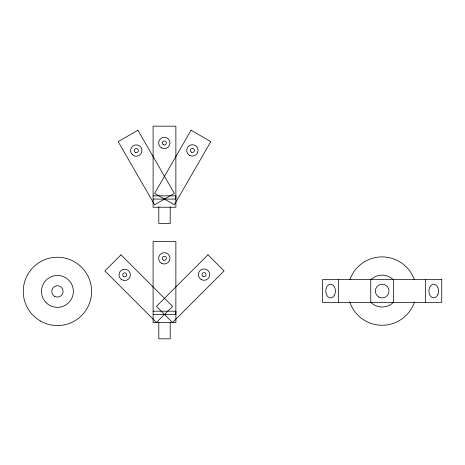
<?xml version="1.0" encoding="UTF-8"?>
<svg xmlns="http://www.w3.org/2000/svg" width="465" height="465" viewBox="0 0 465 465"><rect width="100%" height="100%" fill="white"/><g stroke="black" fill="none" stroke-linecap="round" stroke-linejoin="round"><path stroke-width="0.7" d="M153.113 195.841L175.898 195.841L175.898 207.233L153.113 207.233L153.095 126.166L175.875 126.166L175.875 199.078L153.095 199.078M153.113 311.19L175.898 311.19L175.898 322.582L153.113 322.582L153.095 241.515L175.875 241.515L175.875 314.427L153.095 314.427M425.638 279.628L425.638 302.413M393.535 279.628L393.535 302.413M370.75 279.628L370.75 302.413M338.642 279.628L338.642 302.413M170.202 206.879L170.202 223.485L158.809 223.485L158.809 206.879M170.202 322.228L170.202 338.834L158.809 338.834L158.809 322.228M393.396 302.343A15.95 15.95 0 0 1 370.843 302.343M370.843 279.785A15.95 15.95 0 0 1 393.396 279.785M414.542 301.878A34.178 34.178 0 0 1 349.703 301.878M349.924 279.599A34.178 34.178 0 0 1 414.315 279.599M191.074 130.241L154.618 193.382L174.352 204.774L210.802 141.633L191.074 130.241M120.987 254.814L104.875 270.926L156.432 322.478L172.538 306.371L120.987 254.814M207.983 254.814L156.432 306.371L172.538 322.478L224.095 270.926L207.983 254.814M137.896 130.241L118.168 141.633L154.618 204.774L174.352 193.382L137.896 130.241M441.75 279.628L322.53 279.628L322.53 302.413L441.75 302.413L441.75 279.628M132.258 154.595A5.696 5.696 0 0 0 141.79 152.043A5.696 5.696 0 0 0 134.815 145.068A5.696 5.696 0 0 0 132.258 154.595M135.269 152.334A2.034 2.034 0 0 0 138.32 150.567A2.034 2.034 0 0 0 135.269 148.806A2.034 2.034 0 0 0 135.269 152.334M189.546 155.333A5.696 5.696 0 0 0 198.09 150.404A5.696 5.696 0 0 0 189.546 145.469A5.696 5.696 0 0 0 189.546 155.333M191.377 152.165A2.034 2.034 0 0 0 194.428 150.404A2.034 2.034 0 0 0 191.377 148.643A2.034 2.034 0 0 0 191.377 152.165M161.471 147.905A5.696 5.696 0 0 0 170.016 142.97A5.696 5.696 0 0 0 161.471 138.035A5.696 5.696 0 0 0 161.471 147.905M163.302 144.731A2.034 2.034 0 0 0 166.354 142.97A2.034 2.034 0 0 0 163.302 141.209A2.034 2.034 0 0 0 163.302 144.731M121.847 279.802A5.696 5.696 0 0 0 130.392 274.867A5.696 5.696 0 0 0 121.847 269.938A5.696 5.696 0 0 0 121.847 279.802M123.678 276.629A2.034 2.034 0 0 0 126.73 274.867A2.034 2.034 0 0 0 123.678 273.106A2.034 2.034 0 0 0 123.678 276.629M161.471 263.254A5.696 5.696 0 0 0 170.016 258.319A5.696 5.696 0 0 0 161.471 253.384A5.696 5.696 0 0 0 161.471 263.254M163.302 260.08A2.034 2.034 0 0 0 166.354 258.319A2.034 2.034 0 0 0 163.302 256.558A2.034 2.034 0 0 0 163.302 260.08M201.194 279.564A5.696 5.696 0 0 0 209.738 274.635A5.696 5.696 0 0 0 201.194 269.7A5.696 5.696 0 0 0 201.194 279.564M203.025 276.396A2.034 2.034 0 0 0 206.076 274.635A2.034 2.034 0 0 0 203.025 272.874A2.034 2.034 0 0 0 203.025 276.396M378.748 296.972A6.836 6.836 0 0 0 389.002 291.049A6.836 6.836 0 0 0 378.748 285.132A6.836 6.836 0 0 0 378.748 296.972M437.902 294.467A6.836 4.836 -90 0 0 433.711 284.214A6.836 4.836 -90 0 0 429.526 294.467A6.836 4.836 -90 0 0 437.902 294.467M334.021 295.885A6.836 4.836 -90 0 0 331.859 284.452A6.836 4.836 -90 0 0 325.936 292.822A6.836 4.836 -90 0 0 334.021 295.885M54.579 296.333A5.696 5.696 0 0 0 63.124 291.404A5.696 5.696 0 0 0 54.579 286.469A5.696 5.696 0 0 0 54.579 296.333M46.145 302.68A15.95 15.95 0 0 0 72.831 295.531A15.95 15.95 0 0 0 53.301 275.995A15.95 15.95 0 0 0 46.145 302.68M40.339 321.001A34.178 34.178 0 0 0 91.599 291.404A34.178 34.178 0 0 0 40.339 261.807A34.178 34.178 0 0 0 40.339 321.001"/></g></svg>
